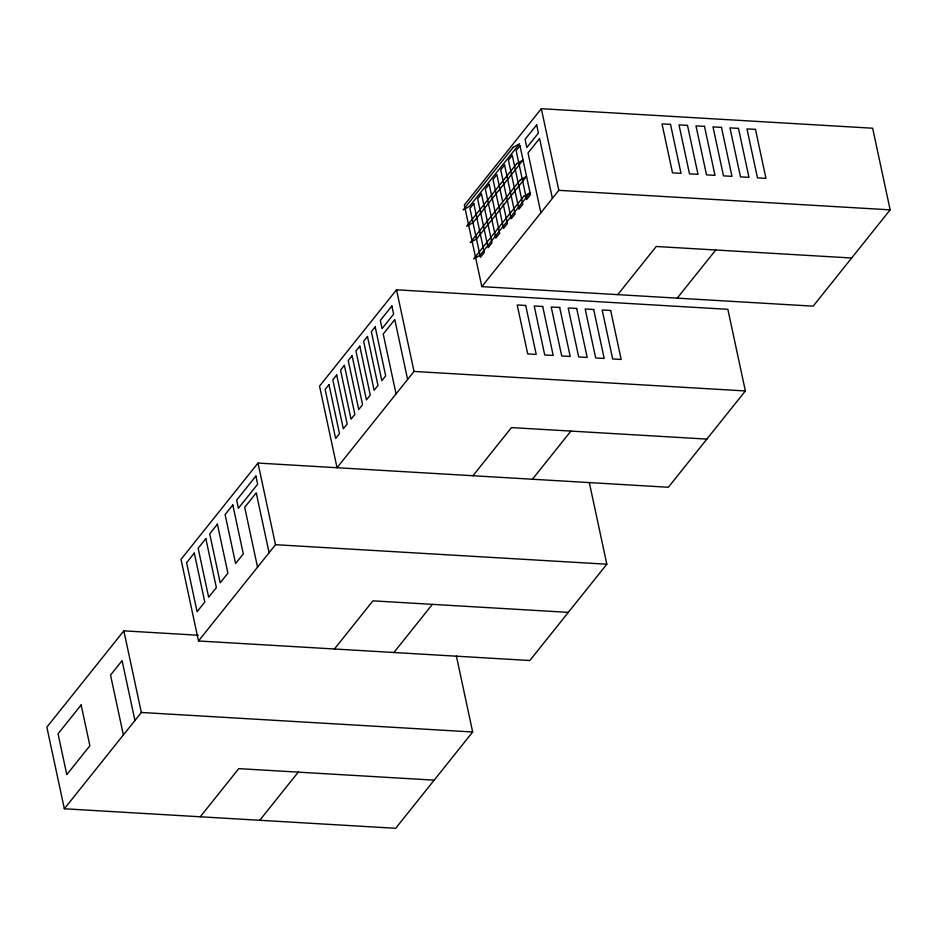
<?xml version="1.0" encoding="UTF-8"?>
<svg xmlns="http://www.w3.org/2000/svg" width="937" height="937" viewBox="0 0 937 937"><rect width="100%" height="100%" fill="white"/><g stroke="black" fill="none" stroke-linecap="round" stroke-linejoin="round"><path stroke-width="1.41" d="M198.281 635.239L123.848 630.847L46.85 727.147L64.348 808.772L395.672 828.296L472.67 731.996L456.378 656.005M396.527 289.802L414.025 371.427L337.039 467.715L319.54 386.103L396.527 289.802L727.862 309.327L745.36 390.952L668.362 487.252L258.003 463.065L181.005 559.366L198.503 640.978L529.827 660.515L606.825 564.215L589.326 482.59M541.328 108.704L464.33 205.004L481.829 286.628L813.152 306.153L890.15 209.853L872.652 128.228L541.328 108.704L558.827 190.328L481.829 286.628M64.348 808.772L141.346 712.471L123.848 630.847M198.503 640.978L275.501 544.69L258.003 463.065M200.272 816.783L238.771 768.633L434.171 780.146M334.427 649.001L372.926 600.851L568.326 612.365M472.962 475.727L511.461 427.588L706.861 439.102M617.752 294.64L656.251 246.49L851.651 258.003M259.748 820.285L298.247 772.135M393.891 652.503L432.39 604.353M532.427 479.24L570.926 431.09M677.228 298.142L715.727 249.992M558.827 190.328L890.15 209.853M414.025 371.427L745.36 390.952M275.501 544.69L606.825 564.215M141.346 712.471L472.67 731.996M552.408 198.351L539.571 138.5L528.023 152.942L540.86 212.793M502.583 201.232L496.879 174.645L493.026 179.459L503.532 228.429L507.374 223.615L503.181 204.032M407.618 379.45L394.782 319.587L383.233 334.04L396.058 393.891M269.083 552.713L256.246 492.85L244.698 507.304L257.534 567.154M134.928 720.494L122.091 660.632L110.543 675.085L123.379 734.936M513.23 147.32L463.183 209.911L469.507 206.363L519.555 143.771L513.23 147.32M194.299 553.076L186.604 562.704L197.098 611.685L204.805 602.058L194.299 553.076M205.847 538.634L198.152 548.262L208.646 597.232L216.353 587.604L205.847 538.634M217.396 524.193L209.701 533.821L220.195 582.791L227.902 573.163L217.396 524.193M232.798 504.926L225.103 514.565L235.597 563.535L243.304 553.908L232.798 504.926M255.895 476.043L236.651 500.112L238.396 508.276L257.652 484.206L255.895 476.043M328.981 384.627L325.139 389.441L335.633 438.422L339.487 433.608L328.981 384.627M336.688 374.999L332.834 379.813L343.329 428.795L347.182 423.969L336.688 374.999M344.383 365.371L340.529 370.185L351.035 419.155L354.877 414.341L344.383 365.371M352.078 355.744L348.236 360.558L358.73 409.528L362.584 404.714L352.078 355.744M359.785 346.116L355.931 350.93L366.437 399.9L370.279 395.086L359.785 346.116M367.48 336.477L363.638 341.291L374.132 390.272L377.986 385.458L367.48 336.477M375.187 326.849L371.333 331.663L381.827 380.645L385.681 375.819L375.187 326.849M391.865 305.989L380.317 320.431L382.062 328.594L393.61 314.153L391.865 305.989M473.782 203.54L469.929 208.354L480.435 257.324L484.277 252.51L473.782 203.54M481.477 193.9L477.636 198.714L488.13 247.696L491.984 242.882L481.477 193.9M489.184 184.273L485.331 189.087L495.825 238.068L499.679 233.243L489.184 184.273M504.574 165.017L500.733 169.831L511.227 218.801L515.081 213.987L504.574 165.017M512.281 155.39L508.428 160.204L518.922 209.174L522.776 204.36L512.281 155.39M519.976 145.75L516.123 150.576L526.629 199.546L530.471 194.732L519.976 145.75M536.655 124.89L525.107 139.332L526.863 147.496L538.412 133.054L536.655 124.89M81.144 704.952L58.047 733.835L66.796 774.653L89.893 745.758L81.144 704.952M516.732 163.647L466.685 226.239L472.998 222.69L523.045 160.086L516.732 163.647M520.234 179.974L470.187 242.566L476.5 239.005L526.547 176.414L520.234 179.974M523.724 196.301L473.677 258.893L480.002 255.332L530.049 192.741L523.724 196.301M670.505 124.375L662.014 123.871L672.508 172.853L681.012 173.345L670.505 124.375M687.5 125.382L679.009 124.879L689.503 173.849L697.995 174.352L687.5 125.382M704.495 126.378L695.992 125.874L706.498 174.856L714.99 175.348L704.495 126.378M721.478 127.385L712.987 126.882L723.481 175.851L731.984 176.355L721.478 127.385M738.473 128.381L729.982 127.877L740.476 176.859L748.968 177.351L738.473 128.381M755.468 129.388L746.965 128.884L757.471 177.854L765.962 178.358L755.468 129.388M525.716 305.474L517.212 304.97L527.718 353.94L536.21 354.444L525.716 305.474M542.71 306.469L534.207 305.977L544.713 354.947L553.205 355.451L542.71 306.469M559.694 307.477L551.202 306.973L561.696 355.943L570.2 356.447L559.694 307.477M576.688 308.472L568.197 307.98L578.691 356.95L587.183 357.454L576.688 308.472M593.683 309.479L585.18 308.976L595.686 357.946L604.178 358.449L593.683 309.479M610.666 310.475L602.175 309.983L612.669 358.953L621.172 359.457L610.666 310.475"/></g></svg>
